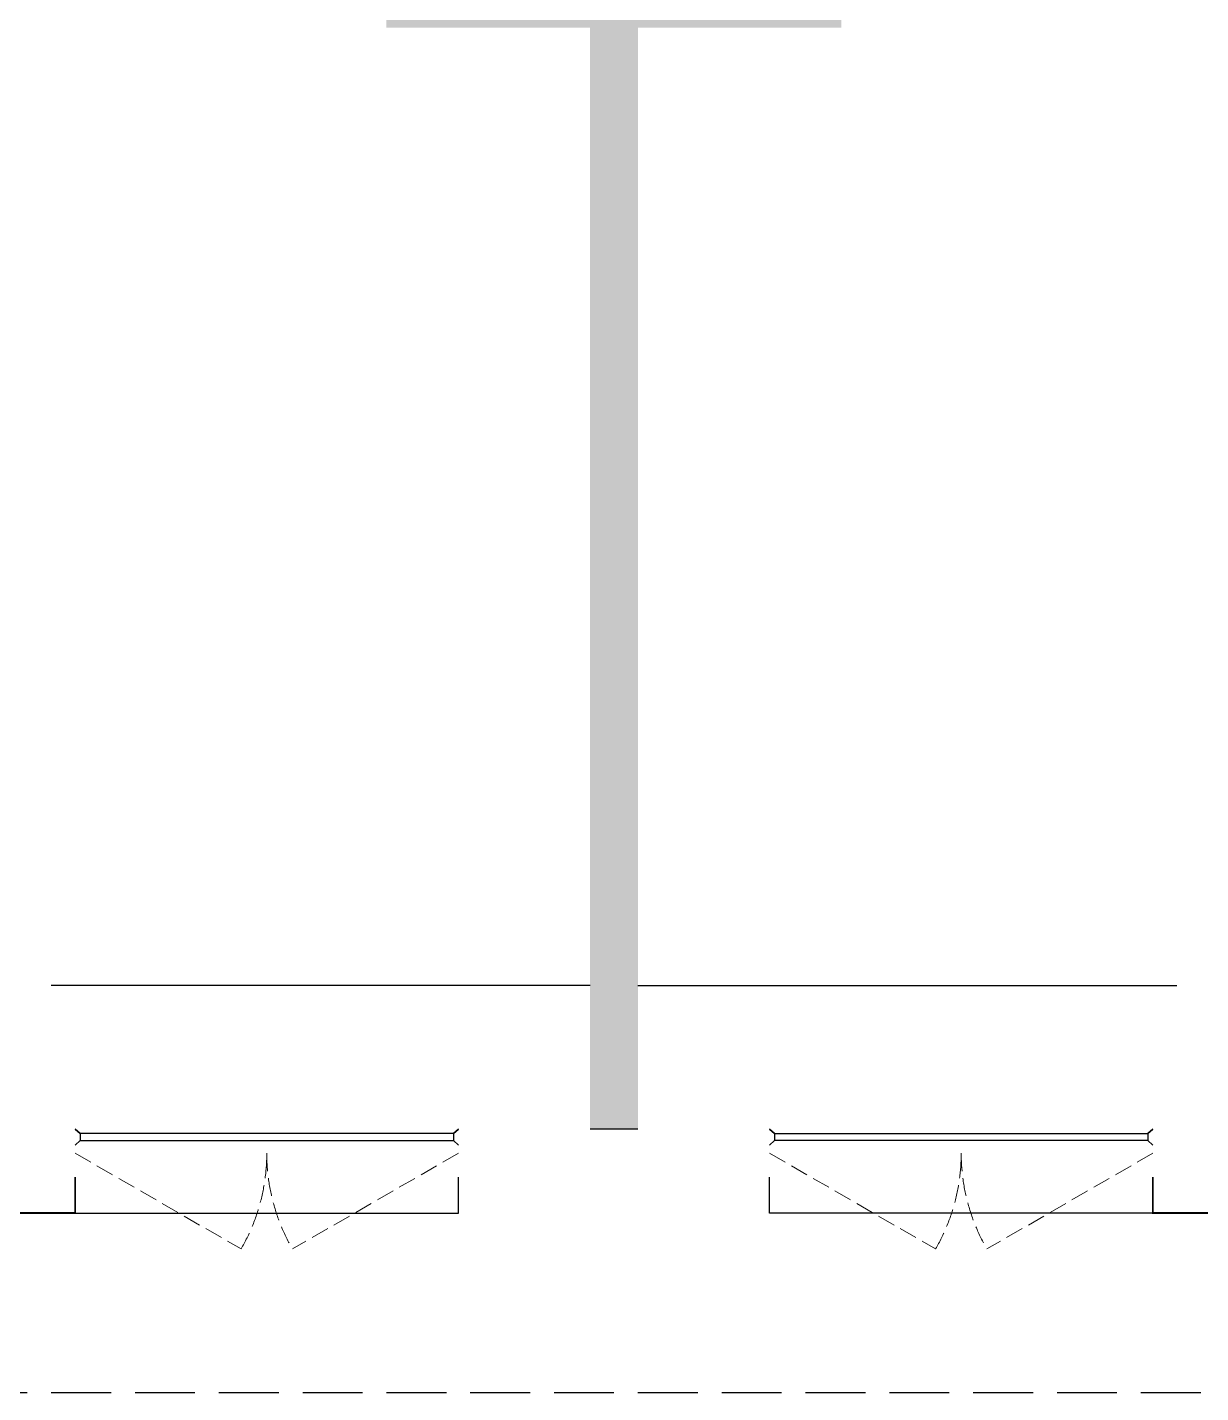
# Model space of a CAD drawing. Extents: x 2803505 to 5851001, y -1372902 to 24339.
# Drawn here: x 3291512 to 3296412, y -893072 to -887371 of the extents above; entities that cross this region are included whole.
import ezdxf

# ---------------------------------------------------------------- set-up
doc = ezdxf.new("R2010")
doc.units = 0
doc.header["$LTSCALE"] = 1000
doc.header["$MEASUREMENT"] = 0
doc.linetypes.add('DASH', pattern=[0.35, 0.25, -0.1])
doc.layers.get('0').update_dxf_attribs({"linetype": 'CONTINUOUS'})
for name, color, linetype in [('!!电气', 1, 'CONTINUOUS'), ('3-栏杆1', 252, 'CONTINUOUS'), ('3.5方案汇报，与郭总、侯月琴确定户型_t8$0$2020.03.04 -1安徽标准化洋房户型(UA）_t8_t8$0$看线', 154, 'CONTINUOUS'), ('保温', 6, 'CONTINUOUS'), ('卫生间', 6, 'CONTINUOUS'), ('看线', 185, 'CONTINUOUS')]:
    doc.layers.add(name, color=color, linetype=linetype)
doc.layers.add('WINDOW', color=146, linetype='CONTINUOUS', lineweight=20)

# ---------------------------------------------------------------- blocks, each defined once
blk = doc.blocks.new('GDFGDGRD')
at = {"layer": '保温', "linetype": 'Continuous', "ltscale": 10}
h = blk.add_hatch(dxfattribs=at)
h.set_pattern_fill('HEX', color=251, scale=10, angle=90, style=0)
h.set_pattern_definition([(90, (-70765.891, -151624.736), (-16.49778, 1e-15), [9.525, -19.05]), (210, (-70765.891, -151624.736), (8.24889, -14.2874966), [9.525, -19.05]), (150, (-70765.891, -151615.211), (-8.24889, -14.2874966), [9.525, -19.05])])
h.paths.add_polyline_path([(434066.6, 368523.7), (434066.6, 368723.7), (432166.6, 368723.7), (432166.6, 368523.7)])
h = blk.add_hatch(dxfattribs=at)
h.set_pattern_fill('HEX', color=251, scale=10, angle=90, style=0)
h.set_pattern_definition([(90, (-70765.891, -152124.736), (-16.49778, 1e-15), [9.525, -19.05]), (210, (-70765.891, -152124.736), (8.24889, -14.2874966), [9.525, -19.05]), (150, (-70765.891, -152115.211), (-8.24889, -14.2874966), [9.525, -19.05])])
h.paths.add_polyline_path([(433016.7, 363923.7), (433216.7, 363923.7), (433216.7, 368523.7), (433016.7, 368523.7)])
at = {"layer": '保温', "color": 251, "linetype": 'ByBlock', "ltscale": 10}
blk.add_line((433016.6, 363923.7), (433216.6, 363923.7), dxfattribs=at)
blk = doc.blocks.new('ASDFSD')
at = {"layer": '3-栏杆1', "color": 5}
for p, q in [((681762.6, 334937.5), (681742.3, 334955.3)), ((681742.3, 334955.3), (681762.6, 334937.5)), ((683322.1, 334937.5), (681762.6, 334937.5)), ((681762.6, 334937.5), (681762.6, 334908.3)), ((683322.1, 334937.5), (683342.3, 334955.3)), ((683342.3, 334955.3), (683322.1, 334937.5)), ((683322.1, 334937.5), (683322.1, 334908.3)), ((681742.3, 334888.4), (681762.6, 334908.3)), ((681762.6, 334908.2), (683322.1, 334908.2)), ((683322.1, 334908.3), (683342.3, 334888.4)), ((683342.3, 334888.4), (683322.1, 334908.3))]:
    blk.add_line(p, q, dxfattribs=at)
blk = doc.blocks.new('A$C148B7D8E')
at = {"layer": '卫生间', "color": 252, "linetype": 'DASH'}
blk.add_lwpolyline([(16100, 14000), (16100, 15400), (7700, 15400), (7700, 10800), (7300, 10800), (7300, 10000), (900, 10000), (900, 9000), (-900, 9000), (-900, -900), (1750, -900), (1750, -2100), (23450, -2100), (23450, -900), (25100, -900)], dxfattribs=at)
blk = doc.blocks.new('A$C66B635E3')
at = {"color": 252, "const_width": 8}
for points in [[(34950, -100), (34950, -250), (35250, -250), (35250, -100)], [(40050, -100), (40050, -250), (39750, -250), (39750, -100)]]:
    blk.add_lwpolyline(points, dxfattribs=at)
at = {"layer": '3.5方案汇报，与郭总、侯月琴确定户型_t8$0$2020.03.04 -1安徽标准化洋房户型(UA）_t8_t8$0$看线', "color": 252, "ltscale": 10}
for p, q in [((37400, 700), (35150, 700)), ((37600, 700), (39850, 700))]:
    blk.add_line(p, q, dxfattribs=at)
at = {"layer": 'WINDOW', "color": 252, "linetype": 'DASH', "ltscale": 0.3}
for points in [[(35250, 0), (35942.8, -400, 0.131652), (36050, 0)], [(36850, 0), (36157.2, -400, -0.131652), (36050, 0)], [(38150, 0), (38842.8, -400, 0.131652), (38950, 0)], [(39750, 0), (39057.2, -400, -0.131652), (38950, 0)]]:
    blk.add_lwpolyline(points, format="xyb", dxfattribs=at)
at = {"layer": '看线', "color": 252, "ltscale": 0.5}
for points in [[(35250, -100), (35250, -250), (36850, -250), (36850, -100)], [(39750, -100), (39750, -250), (38150, -250), (38150, -100)]]:
    blk.add_lwpolyline(points, dxfattribs=at)
at = {"color": 252, "xscale": -1}
for name, p in [('A$C148B7D8E', (50100, 1100)), ('GDFGDGRD', (470616.6, -363823.7)), ('ASDFSD', (721492.3, -334855.3))]:
    blk.add_blockref(name, p, dxfattribs=at)
at = {"color": 252}
blk.add_blockref('ASDFSD', (-646492.3, -334855.3), dxfattribs=at)

msp = doc.modelspace()

# ---------------------------------------------------------------- block references
at = {"layer": '!!电气'}
msp.add_blockref('A$C66B635E3', (3256462.1, -892072), dxfattribs=at)

doc.saveas('drawing.dxf')
